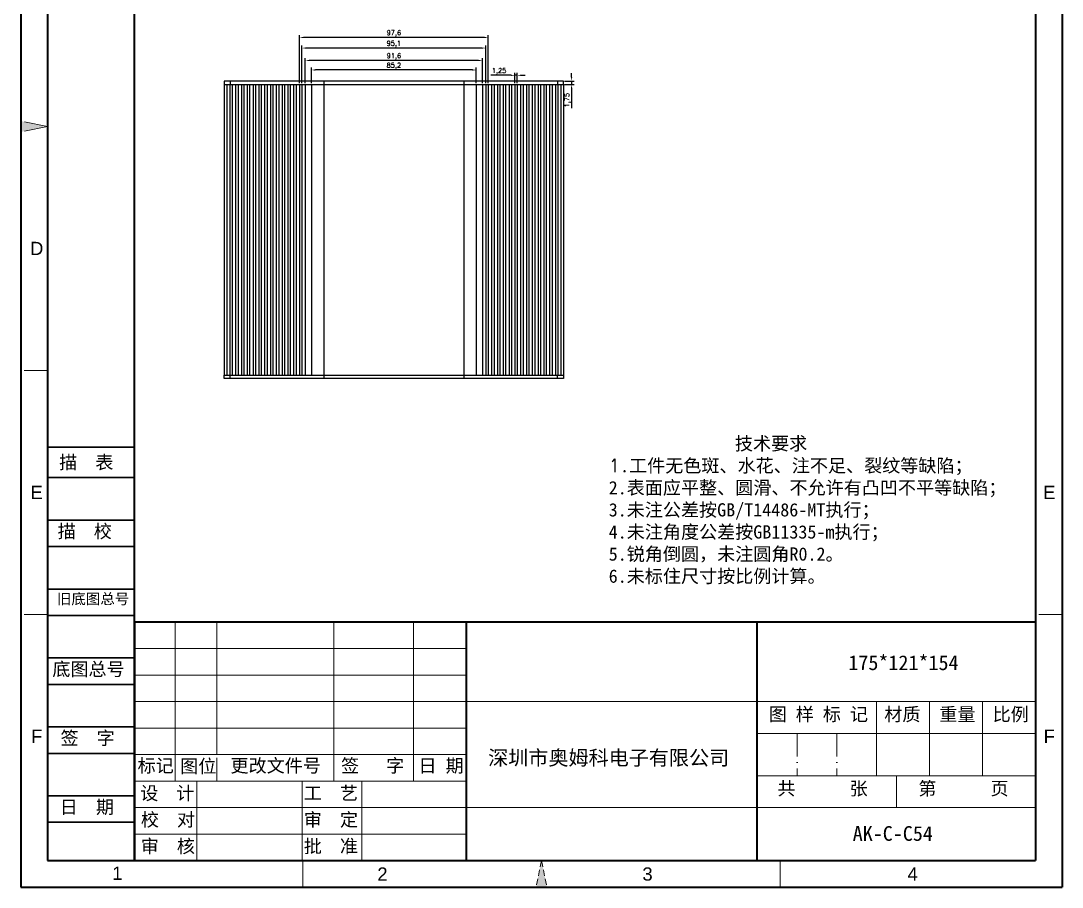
# Model space of a CAD drawing. Header units: millimetres. Extents: x 4430 to 4968, y -275 to 512.
# Drawn here: x 4430 to 4968, y -275 to 173 of the extents above; entities that cross this region are included whole.
import ezdxf
from ezdxf.enums import TextEntityAlignment as Align

# ---------------------------------------------------------------- set-up
doc = ezdxf.new("R2010")
doc.units = ezdxf.units.MM
doc.linetypes.add('ACAD_ISO10W100', pattern=[18, 12, -3, 0, -3])
doc.linetypes.add('HIDDEN2', pattern=[4.7625, 3.175, -1.5875])
for name, color, linetype, lineweight in [('dim', 82, 'Continuous', 9), ('图层1', 7, 'ACAD_ISO10W100', 15), ('图层2', 7, 'Continuous', 30), ('图层3', 7, 'Continuous', 15), ('图层4', 7, 'Continuous', 40), ('图层5', 7, 'HIDDEN2', 15)]:
    doc.layers.add(name, color=color, linetype=linetype, lineweight=lineweight)
doc.layers.add('尺寸线', color=7, linetype='Continuous')
doc.styles.get("Standard").update_dxf_attribs({"font": 'txt', "bigfont": 'gbcbig.shx'})
doc.styles.add('样式 3', font='arial.ttf', dxfattribs={"height": 3.8})
doc.dimstyles.new('ISO-25', dxfattribs={"dimtxt": 2.5, "dimasz": 2.5, "dimexe": 1.25, "dimexo": 0.625, "dimtad": 1, "dimtxsty": 'Standard', "dimcen": 2.5, "dimadec": 0, "dimazin": 0, "dimtfac": 1, "dimtmove": 0, "dimatfit": 3, "dimfxl": 0, "dimarcsym": 0})

# ---------------------------------------------------------------- blocks, each defined once
blk = doc.blocks.new('*D78')
at = {"layer": 'Defpoints', "color": 0}
for p in [(4580.1, 147.89), (4580.1, 140.44), (4665.3, 140.44)]:
    blk.add_point(p, dxfattribs=at)
at = {"layer": 'dim', "color": 0, "lineweight": -2}
for p, q in [((4580.1, 141.06), (4580.1, 149.14)), ((4663.3, 147.89), (4582.1, 147.89)), ((4665.3, 141.06), (4665.3, 149.14))]:
    blk.add_line(p, q, dxfattribs=at)
at = {"layer": 'dim', "color": 0}
for points in [[(4582.1, 148.22), (4582.1, 147.55), (4580.1, 147.89)], [(4663.3, 148.22), (4663.3, 147.55), (4665.3, 147.89)]]:
    blk.add_solid(points, dxfattribs=at)
at = {"layer": 'dim', "color": 0, "insert": (4622.7, 149.97), "char_height": 2.5, "attachment_point": 5}
blk.add_mtext('85,2', dxfattribs=at)
blk = doc.blocks.new('*D79')
at = {"layer": 'Defpoints', "color": 0}
for p in [(4576.9, 152.79), (4576.9, 140.44), (4668.5, 140.44)]:
    blk.add_point(p, dxfattribs=at)
at = {"layer": 'dim', "color": 0, "lineweight": -2}
for p, q in [((4576.9, 141.06), (4576.9, 154.04)), ((4666.5, 152.79), (4578.9, 152.79)), ((4668.5, 141.06), (4668.5, 154.04))]:
    blk.add_line(p, q, dxfattribs=at)
at = {"layer": 'dim', "color": 0}
for points in [[(4578.9, 153.12), (4578.9, 152.45), (4576.9, 152.79)], [(4666.5, 153.12), (4666.5, 152.45), (4668.5, 152.79)]]:
    blk.add_solid(points, dxfattribs=at)
at = {"layer": 'dim', "color": 0, "insert": (4622.7, 154.87), "char_height": 2.5, "attachment_point": 5}
blk.add_mtext('91,6', dxfattribs=at)
blk = doc.blocks.new('*D80')
at = {"layer": 'Defpoints', "color": 0}
for p in [(4575.15, 159.23), (4575.15, 140.44), (4670.25, 140.44)]:
    blk.add_point(p, dxfattribs=at)
at = {"layer": 'dim', "color": 0, "lineweight": -2}
for p, q in [((4575.15, 141.06), (4575.15, 160.48)), ((4668.25, 159.23), (4577.15, 159.23)), ((4670.25, 141.06), (4670.25, 160.48))]:
    blk.add_line(p, q, dxfattribs=at)
at = {"layer": 'dim', "color": 0}
for points in [[(4577.15, 159.56), (4577.15, 158.9), (4575.15, 159.23)], [(4668.25, 159.56), (4668.25, 158.9), (4670.25, 159.23)]]:
    blk.add_solid(points, dxfattribs=at)
at = {"layer": 'dim', "color": 0, "insert": (4622.7, 161.31), "char_height": 2.5, "attachment_point": 5}
blk.add_mtext('95,1', dxfattribs=at)
blk = doc.blocks.new('*D81')
at = {"layer": 'Defpoints', "color": 0}
for p in [(4573.9, 164.68), (4573.9, 140.44), (4671.5, 140.44)]:
    blk.add_point(p, dxfattribs=at)
at = {"layer": 'dim', "color": 0, "lineweight": -2}
for p, q in [((4573.9, 141.06), (4573.9, 165.93)), ((4669.5, 164.68), (4575.9, 164.68)), ((4671.5, 141.06), (4671.5, 165.93))]:
    blk.add_line(p, q, dxfattribs=at)
at = {"layer": 'dim', "color": 0}
for points in [[(4575.9, 165.01), (4575.9, 164.34), (4573.9, 164.68)], [(4669.5, 165.01), (4669.5, 164.34), (4671.5, 164.68)]]:
    blk.add_solid(points, dxfattribs=at)
at = {"layer": 'dim', "color": 0, "insert": (4622.7, 166.76), "char_height": 2.5, "attachment_point": 5}
blk.add_mtext('97,6', dxfattribs=at)
blk = doc.blocks.new('*D82')
at = {"layer": 'Defpoints', "color": 0}
for p in [(4685.25, 145.14), (4685.25, 140.44), (4686.5, 140.44)]:
    blk.add_point(p, dxfattribs=at)
at = {"layer": 'dim', "color": 0, "lineweight": -2}
for p, q in [((4685.25, 141.06), (4685.25, 146.39)), ((4686.5, 141.06), (4686.5, 146.39)), ((4683.25, 145.14), (4672.91, 145.14)), ((4686.5, 145.14), (4685.25, 145.14)), ((4688.5, 145.14), (4690.5, 145.14))]:
    blk.add_line(p, q, dxfattribs=at)
at = {"layer": 'dim', "color": 0}
for points in [[(4683.25, 145.47), (4683.25, 144.81), (4685.25, 145.14)], [(4688.5, 145.47), (4688.5, 144.81), (4686.5, 145.14)]]:
    blk.add_solid(points, dxfattribs=at)
at = {"layer": 'dim', "color": 0, "insert": (4677.08, 147.22), "char_height": 2.5, "attachment_point": 5}
blk.add_mtext('1,25', dxfattribs=at)
blk = doc.blocks.new('*D83')
at = {"layer": 'Defpoints', "color": 0}
for p in [(4710.37, 142.19), (4710.37, 140.44), (4714.59, 140.44)]:
    blk.add_point(p, dxfattribs=at)
at = {"layer": 'dim', "color": 0, "lineweight": -2}
for p, q in [((4714.59, 144.19), (4714.59, 146.19)), ((4711, 142.19), (4715.84, 142.19)), ((4711, 140.44), (4715.84, 140.44)), ((4714.59, 142.19), (4714.59, 140.44)), ((4714.59, 138.44), (4714.59, 128.11))]:
    blk.add_line(p, q, dxfattribs=at)
at = {"layer": 'dim', "color": 0}
for points in [[(4714.26, 144.19), (4714.93, 144.19), (4714.59, 142.19)], [(4714.26, 138.44), (4714.93, 138.44), (4714.59, 140.44)]]:
    blk.add_solid(points, dxfattribs=at)
at = {"layer": 'dim', "color": 0, "insert": (4712.51, 132.27), "char_height": 2.5, "attachment_point": 5, "rotation": 90}
blk.add_mtext('1,75', dxfattribs=at)

msp = doc.modelspace()

# ---------------------------------------------------------------- hatches: boundary and pattern name
at = {"layer": '图层1'}
msp.add_hatch(color=0, dxfattribs=at).paths.add_polyline_path([(4443.551, 118.684), (4429.845, 121.505), (4429.845, 115.863)])
at = {"layer": '图层5'}
msp.add_hatch(color=0, dxfattribs=at).paths.add_polyline_path([(4699.024, -260.826), (4696.203, -274.532), (4701.845, -274.532)])

# ---------------------------------------------------------------- linework, layer by layer
for p, q in [((4710.371, 142.189), (4535.021, 142.189)), ((4535.021, 142.189), (4535.021, 140.439)), ((4535.021, 140.439), (4710.371, 140.439)), ((4535.021, 140.439), (4535.021, -9.861)), ((4536.371, 140.439), (4536.371, -9.861)), ((4537.896, 140.439), (4537.896, -9.861)), ((4538.021, 142.189), (4538.021, 140.439)), ((4539.146, 140.439), (4539.146, -9.861)), ((4540.896, 140.439), (4540.896, -9.861)), ((4542.146, 140.439), (4542.146, -9.861)), ((4543.896, 140.439), (4543.896, -9.861)), ((4545.146, 140.439), (4545.146, -9.861)), ((4546.896, 140.439), (4546.896, -9.861)), ((4548.146, 140.439), (4548.146, -9.861)), ((4549.896, 140.439), (4549.896, -9.861)), ((4551.146, 140.439), (4551.146, -9.861)), ((4552.896, 140.439), (4552.896, -9.861)), ((4554.146, 140.439), (4554.146, -9.861)), ((4555.896, 140.439), (4555.896, -9.861)), ((4557.146, 140.439), (4557.146, -9.861)), ((4558.896, 140.439), (4558.896, -9.861)), ((4560.146, 140.439), (4560.146, -9.861)), ((4561.896, 140.439), (4561.896, -9.861)), ((4563.146, 140.439), (4563.146, -9.861)), ((4564.896, 140.439), (4564.896, -9.861)), ((4566.146, 140.439), (4566.146, -9.861)), ((4567.896, 140.439), (4567.896, -9.861)), ((4569.146, 140.439), (4569.146, -9.861)), ((4570.896, 140.439), (4570.896, -9.861)), ((4572.146, 140.439), (4572.146, -9.861)), ((4573.896, 140.439), (4573.896, -9.861)), ((4575.146, 140.439), (4575.146, -9.861)), ((4576.896, 140.439), (4576.896, -9.861)), ((4580.096, 140.439), (4580.096, -9.861)), ((4586.546, 142.189), (4586.546, -11.611)), ((4658.846, 142.189), (4658.846, -11.611)), ((4665.296, 140.439), (4665.296, -9.861)), ((4668.496, 140.439), (4668.496, -9.861)), ((4670.246, 140.439), (4670.246, -9.861)), ((4671.496, 140.439), (4671.496, -9.861)), ((4673.246, 140.439), (4673.246, -9.861)), ((4674.496, 140.439), (4674.496, -9.861)), ((4676.246, 140.439), (4676.246, -9.861)), ((4677.496, 140.439), (4677.496, -9.861)), ((4679.246, 140.439), (4679.246, -9.861)), ((4680.496, 140.439), (4680.496, -9.861)), ((4682.246, 140.439), (4682.246, -9.861)), ((4683.496, 140.439), (4683.496, -9.861)), ((4685.246, 140.439), (4685.246, -9.861)), ((4686.496, 140.439), (4686.496, -9.861)), ((4688.246, 140.439), (4688.246, -9.861)), ((4689.496, 140.439), (4689.496, -9.861)), ((4691.246, 140.439), (4691.246, -9.861)), ((4692.496, 140.439), (4692.496, -9.861)), ((4694.246, 140.439), (4694.246, -9.861)), ((4695.496, 140.439), (4695.496, -9.861)), ((4697.246, 140.439), (4697.246, -9.861)), ((4698.496, 140.439), (4698.496, -9.861)), ((4700.246, 140.439), (4700.246, -9.861)), ((4701.496, 140.439), (4701.496, -9.861)), ((4703.246, 140.439), (4703.246, -9.861)), ((4704.496, 140.439), (4704.496, -9.861)), ((4706.246, 140.439), (4706.246, -9.861)), ((4707.371, 142.189), (4707.371, 140.439)), ((4707.496, 140.439), (4707.496, -9.861)), ((4709.021, 140.439), (4709.021, -9.861)), ((4710.371, 140.439), (4710.371, 142.189)), ((4710.371, 140.439), (4710.371, -9.861)), ((4535.021, -11.611), (4535.021, -9.861)), ((4535.021, -9.861), (4710.371, -9.861)), ((4538.021, -11.611), (4538.021, -9.861)), ((4707.371, -11.611), (4707.371, -9.861)), ((4710.371, -9.861), (4710.371, -11.611)), ((4710.371, -11.611), (4535.021, -11.611))]:
    msp.add_line(p, q)
at = {"layer": '图层1', "color": 0}
for p, q in [((4443.551, 118.684), (4429.845, 121.505)), ((4443.551, 118.684), (4429.845, 115.863)), ((4443.551, -7.408), (4429.845, -7.408)), ((4443.551, -133.5), (4429.845, -133.5)), ((4968.204, -133.5), (4954.498, -133.5)), ((4831.147, -195.039), (4831.147, -216.968)), ((4851.705, -195.039), (4851.705, -216.968)), ((4531.117, -219.709), (4531.117, -206.003)), ((4531.117, -219.709), (4531.117, -206.003))]:
    msp.add_line(p, q, dxfattribs=at)
at = {"layer": '图层2', "color": 0}
for p, q in [((4488.537, -47.018), (4443.551, -47.018)), ((4488.537, -62.836), (4443.551, -62.836)), ((4488.537, -62.836), (4464.64, -62.836)), ((4488.537, -84.765), (4443.551, -84.765)), ((4488.537, -98.471), (4443.551, -98.471)), ((4488.537, -98.471), (4464.64, -98.471)), ((4488.537, -98.471), (4464.64, -98.471)), ((4488.537, -120.4), (4443.551, -120.4)), ((4488.537, -134.105), (4443.551, -134.105)), ((4488.537, -134.105), (4464.64, -134.105)), ((4488.537, -156.034), (4443.551, -156.034)), ((4488.537, -169.74), (4443.551, -169.74)), ((4488.537, -169.74), (4464.64, -169.74)), ((4488.537, -191.669), (4443.551, -191.669)), ((4488.537, -205.375), (4443.551, -205.375)), ((4488.537, -205.375), (4464.64, -205.375)), ((4488.537, -227.304), (4443.551, -227.304)), ((4488.537, -241.01), (4443.551, -241.01))]:
    msp.add_line(p, q, dxfattribs=at)
at = {"layer": '图层3', "color": 0}
for p, q in [((4509.617, -219.709), (4509.617, -137.475)), ((4531.117, -206.003), (4531.117, -137.475)), ((4591.73, -219.546), (4591.73, -137.475)), ((4632.847, -219.508), (4632.847, -137.475)), ((4660.258, -151.181), (4488.537, -151.181)), ((4660.258, -164.886), (4488.537, -164.886)), ((4660.258, -164.886), (4488.537, -164.886)), ((4660.258, -178.592), (4488.537, -178.592)), ((4626.971, -178.592), (4954.498, -178.592)), ((4872.264, -178.592), (4872.264, -216.968)), ((4899.675, -178.592), (4899.675, -216.968)), ((4927.087, -178.592), (4927.087, -216.968)), ((4660.258, -192.298), (4488.537, -192.298)), ((4954.498, -195.039), (4810.588, -195.039)), ((4872.264, -195.039), (4872.264, -216.968)), ((4660.258, -206.003), (4488.537, -206.003)), ((4660.258, -219.709), (4488.537, -219.709)), ((4520.911, -260.826), (4520.911, -219.709)), ((4575.221, -260.826), (4575.221, -219.546)), ((4606.132, -260.663), (4606.132, -219.546)), ((4954.498, -216.968), (4810.588, -216.968)), ((4882.543, -216.968), (4882.543, -233.415)), ((4660.258, -233.415), (4488.537, -233.415)), ((4660.258, -233.415), (4489.282, -233.415)), ((4626.971, -233.415), (4954.498, -233.415)), ((4488.537, -241.01), (4488.148, -241.01)), ((4660.258, -247.12), (4488.537, -247.12)), ((4575.673, -260.826), (4575.673, -274.532)), ((4822.375, -260.826), (4822.375, -274.532)), ((4822.375, -260.826), (4822.375, -274.532))]:
    msp.add_line(p, q, dxfattribs=at)
at = {"layer": '图层4', "color": 0}
for p, q in [((4488.537, -260.826), (4488.537, 498.194)), ((4488.537, -137.475), (4488.537, -260.826)), ((4954.498, -137.475), (4488.537, -137.475)), ((4748.275, -137.475), (4501.573, -137.475)), ((4660.258, -260.826), (4660.258, -137.475)), ((4810.588, -260.826), (4810.588, -137.475)), ((4488.537, -195.039), (4488.537, -260.826))]:
    msp.add_line(p, q, dxfattribs=at)
at = {"layer": '图层5', "color": 0}
for p, q in [((4660.258, -219.709), (4488.537, -219.709)), ((4699.024, -260.826), (4696.203, -274.532)), ((4699.024, -260.826), (4701.845, -274.532))]:
    msp.add_line(p, q, dxfattribs=at)
at = {"layer": '尺寸线', "color": 0, "lineweight": 40}
for p, q in [((4429.845, 511.899), (4429.845, -274.532)), ((4968.204, 511.899), (4968.204, -274.532)), ((4443.551, 498.194), (4443.551, -260.826)), ((4954.498, 498.194), (4954.498, -260.826)), ((4443.551, -260.826), (4954.498, -260.826)), ((4429.845, -274.532), (4968.204, -274.532))]:
    msp.add_line(p, q, dxfattribs=at)

# ---------------------------------------------------------------- texts
at = {"layer": '图层1', "color": 0, "style": '样式 3'}
for s, p in [('D', (4438.046, 55.638)), ('E', (4438.046, -70.454)), ('E', (4961.522, -70.454)), ('F', (4438.046, -196.547)), ('F', (4961.522, -196.547))]:
    msp.add_text(s, height=6.853, dxfattribs=at).set_placement(p, align=Align.MIDDLE)
at = {"layer": '图层1', "color": 0, "attachment_point": 1}
for s, insert, char_height, width in [('{\\fSimSun|b0|i0|c134|p2;175*121*154}', (4857.653, -154.698), 7.61426, 143.87381), ('{\\fSimSun|b0|i0|c134|p2;图 样 标 记}', (4816.475, -181.702), 6.85283, 85.01981), ('{\\fSimSun|b0|i0|c134|p2;材质 }', (4876.244, -181.731), 6.85283, 57.15345), ('{\\fSimSun|b0|i0|c134|p2;深圳市奥姆科电子有限公司}', (4671.44, -203.843), 7.61426, 143.87381), ('{\\fSimSun|b0|i0|c134|p2;标记}', (4490.219, -208.277), 6.85283, 19.18793), ('{\\fSimSun|b0|i0|c134|p2;图位}', (4512.226, -208.554), 6.85283, 19.18793), ('{\\fSimSun|b0|i0|c134|p2;更改文件号}', (4538.244, -208.277), 6.85283, 57.15345), ('{\\fSimSun|b0|i0|c134|p2;AK-C-C54}', (4859.918, -242.975), 7.61426, 94.46646), ('{\\fSimSun|b0|i0|c134|p2;审  核}', (4491.832, -249.912), 6.85283, 55.57182), ('{\\fSimSun|b0|i0|c134|p2;批  准}', (4576.14, -249.912), 6.85283, 57.15345)]:
    msp.add_mtext(s, dxfattribs=dict(at, insert=insert, char_height=char_height, width=width))
at = {"layer": '图层2', "color": 0, "attachment_point": 1}
for s, insert, char_height, width in [('{\\fSimSun|b0|i0|c134|p2;描\\fSimSun|b0|i0|c0|p2;  \\fSimSun|b0|i0|c134|p2;表}', (4449.676, -51.483), 6.85275, 76.78976), ('{\\fSimSun|b0|i0|c134|p2;描\\fSimSun|b0|i0|c0|p2;  \\fSimSun|b0|i0|c134|p2;校}', (4448.895, -87.118), 6.85275, 76.78976), ('{\\fSimSun|b0|i0|c134|p2;旧底图总号}', (4448.509, -122.752), 5.48227, 76.78976), ('{\\fSimSun|b0|i0|c134|p2;底图总号}', (4446.133, -158.386), 6.85275, 76.78976), ('{\\fSimSun|b0|i0|c134|p2;重量 }', (4904.698, -181.731), 6.85283, 57.15345), ('{\\fSimSun|b0|i0|c134|p2;比例 }', (4932.268, -181.731), 6.85283, 57.15345), ('{\\fSimSun|b0|i0|c134|p2;签\\fSimSun|b0|i0|c0|p2;  \\fSimSun|b0|i0|c134|p2;字}', (4450.377, -194.021), 6.85275, 76.78976), ('{\\fSimSun|b0|i0|c134|p2;签   字}', (4595.389, -208.277), 6.85283, 57.15345), ('{\\fSimSun|b0|i0|c134|p2;日 期}', (4635.42, -208.277), 6.85283, 57.15345), ('{\\fSimSun|b0|i0|c134|p2;共      张}', (4820.991, -220.078), 6.85283, 75.82026), ('{\\fSimSun|b0|i0|c134|p2;第      页}', (4893.858, -220.078), 6.85283, 70.37613), ('{\\fSimSun|b0|i0|c134|p2;设  计}', (4491.566, -222.5), 6.85283, 53.12042), ('{\\fSimSun|b0|i0|c134|p2;工  艺}', (4576.14, -222.5), 6.85283, 57.15345), ('{\\fSimSun|b0|i0|c134|p2;日\\fSimSun|b0|i0|c0|p2;  \\fSimSun|b0|i0|c134|p2;期}', (4449.987, -229.655), 6.85275, 76.78976), ('{\\fSimSun|b0|i0|c134|p2;校  对}', (4491.896, -236.206), 6.85283, 49.68798), ('{\\fSimSun|b0|i0|c134|p2;审  定}', (4576.14, -236.206), 6.85283, 57.15345)]:
    msp.add_mtext(s, dxfattribs=dict(at, insert=insert, char_height=char_height, width=width))
at = {"layer": '图层3', "color": 0, "insert": (4733.764, -41.77), "char_height": 6.85283, "width": 324.57992, "attachment_point": 1}
msp.add_mtext('{\\fSimSun|b0|i0|c134|p54;              技术要求\\P}1{\\fSimSun|b0|i0|c134|p54;.工件无色斑、水花、注不足、裂纹等缺陷；\\P2.表面应平整、圆滑、不允许有凸凹不平等缺陷；\\P3.未注公差按GB/T14486-MT执行；\\P4.未注角度公差按GB11335-m执行；\\P5.锐角倒圆，未注圆角R0.2。}\\P{\\fSimSun|b0|i0|c134|p2;6.未标住尺寸按比例计算。}', dxfattribs=at)
at = {"layer": '图层5', "color": 0, "style": '样式 3'}
for s, p in [('1', (4479.734, -267.32)), ('2', (4616.79, -267.729)), ('3', (4753.847, -267.729)), ('4', (4890.904, -267.729))]:
    msp.add_text(s, height=6.853, dxfattribs=at).set_placement(p, align=Align.MIDDLE)

# ---------------------------------------------------------------- dimensions: what is measured, and where the dimension line sits
at = {"layer": 'dim'}
for base, p1, p2, picture, middle in [((4573.896, 164.678), (4671.496, 140.439), (4573.896, 140.439), '*D81', (4622.696, 166.761)), ((4575.146, 159.23), (4670.246, 140.439), (4575.146, 140.439), '*D80', (4622.696, 161.314)), ((4576.896, 152.786), (4668.496, 140.439), (4576.896, 140.439), '*D79', (4622.696, 154.87)), ((4580.096, 147.888), (4665.296, 140.439), (4580.096, 140.439), '*D78', (4622.696, 149.971)), ((4685.246, 145.14), (4686.496, 140.439), (4685.246, 140.439), '*D82', (4677.079, 147.223))]:
    dim = msp.add_linear_dim(base=base, p1=p1, p2=p2, dimstyle='ISO-25', override={"dimasz": 2}, dxfattribs=at)
    dim.commit()
    dim.dimension.update_dxf_attribs({"geometry": picture, "text_midpoint": middle})
dim = msp.add_linear_dim(base=(4714.592, 140.439), p1=(4710.371, 142.189), p2=(4710.371, 140.439), angle=90, dimstyle='ISO-25', override={"dimasz": 2}, dxfattribs=at)
dim.commit()
dim.dimension.update_dxf_attribs({"geometry": '*D83', "text_midpoint": (4712.509, 132.273)})

doc.saveas('drawing.dxf')
